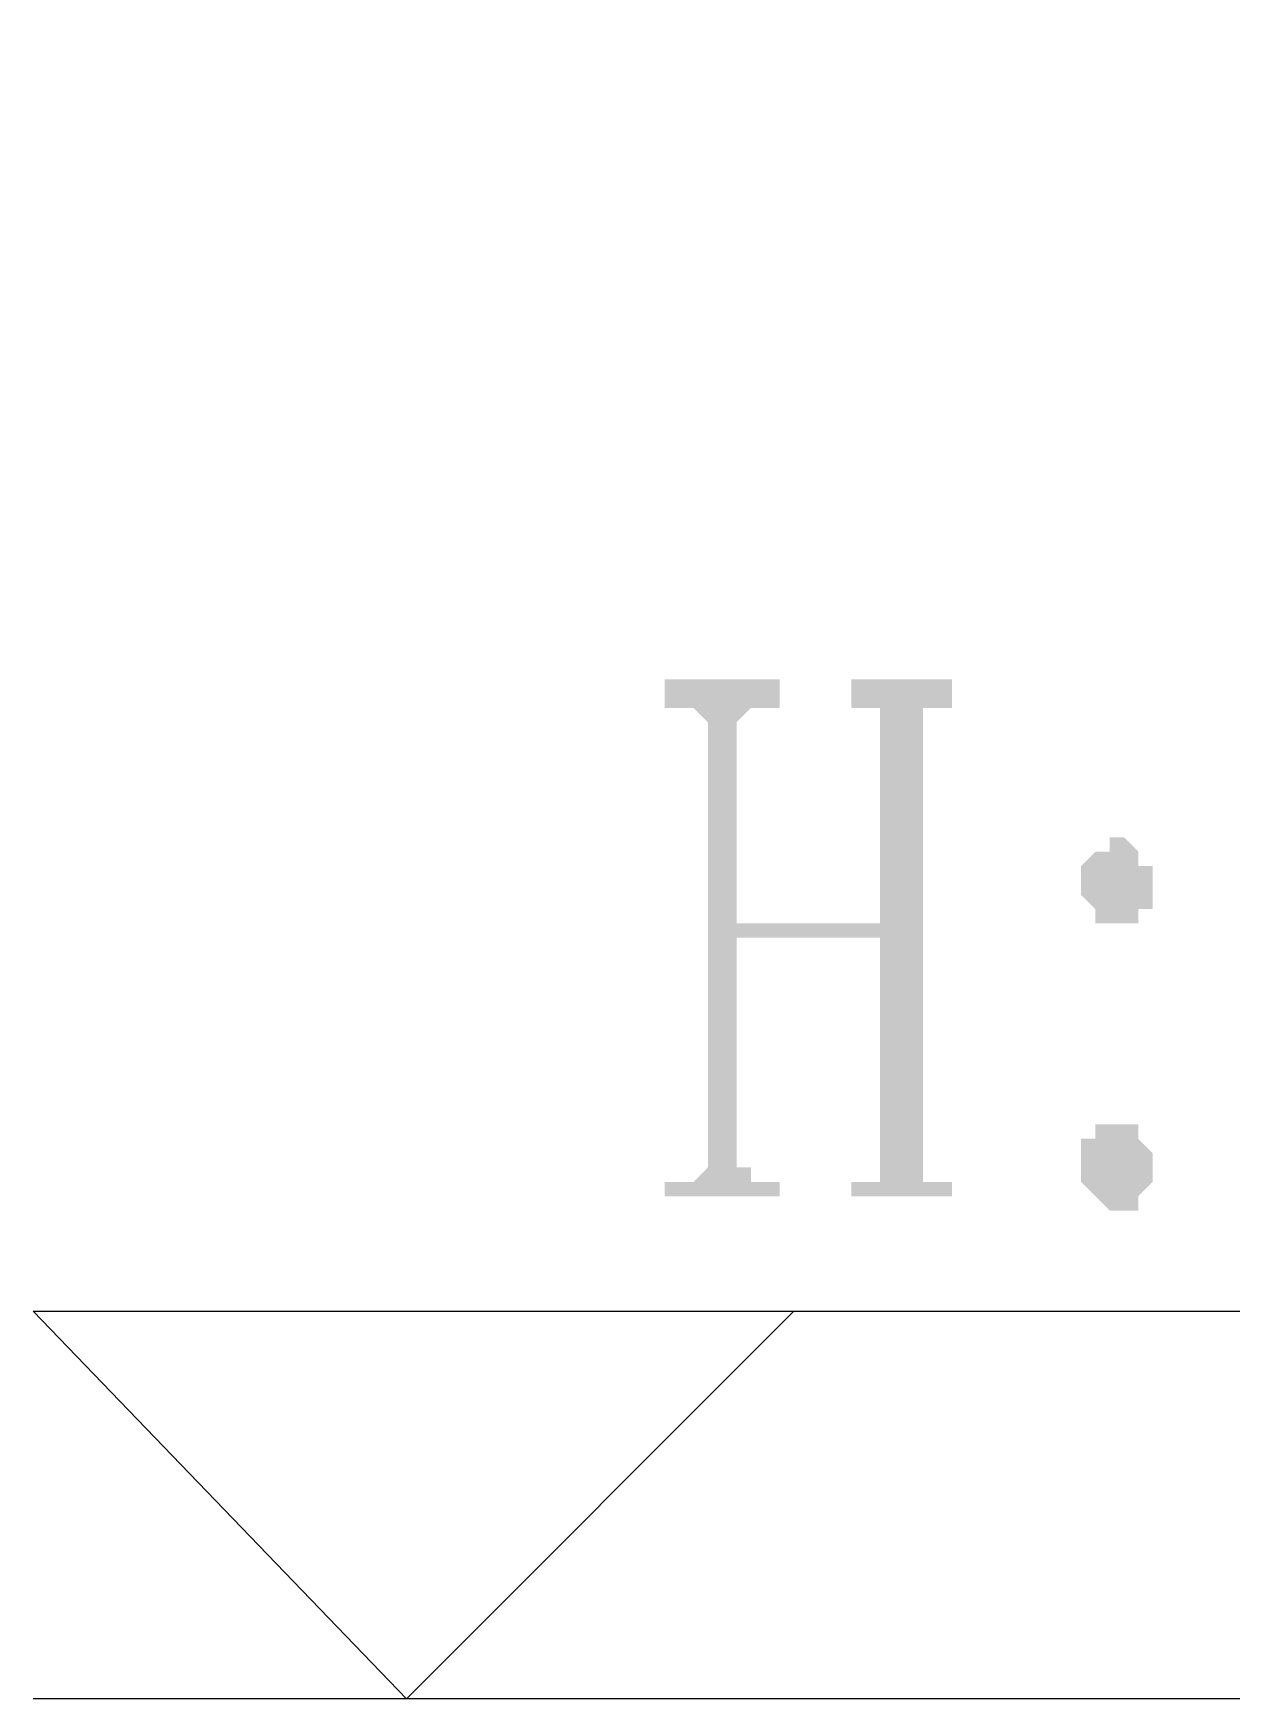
# Model space of a CAD drawing. Header units: inches. Extents: x 11 to 286, y 6 to 196.
# Drawn here: x 108.387 to 111.922, y 85.273 to 90.184 of the extents above; entities that cross this region are included whole.
import ezdxf

# ---------------------------------------------------------------- set-up
doc = ezdxf.new("R2010")
doc.units = ezdxf.units.IN
doc.header["$MEASUREMENT"] = 0
doc.layers.add('PDF_几何图形', color=7, linetype='Continuous')
doc.layers.add('PDF_实体填充', color=7, linetype='Continuous', true_color=0xffffff)

msp = doc.modelspace()

# ---------------------------------------------------------------- hatches: boundary and pattern name
at = {"layer": 'PDF_实体填充', "transparency": 33554559}
msp.add_hatch(color=7, dxfattribs=at).paths.add_polyline_path([(111.0121, 86.8821), (111.0121, 86.8398), (111.0121, 86.7974), (111.0544, 86.7974), (111.0968, 86.7974), (111.0968, 86.7551), (110.8004, 86.7551), (110.8004, 86.7974), (110.8428, 86.7974), (110.8851, 86.7974), (110.8851, 86.8398), (110.8851, 86.8821), (110.8851, 87.5171), (110.4618, 87.5171), (110.4618, 86.8821), (110.4618, 86.8398), (110.5041, 86.8398), (110.5041, 86.7974), (110.5464, 86.7974), (110.5888, 86.7974), (110.5888, 86.7551), (110.2501, 86.7551), (110.2501, 86.7974), (110.2924, 86.7974), (110.3348, 86.7974), (110.3771, 86.8398), (110.3771, 86.8821), (110.3771, 88.1521), (110.3348, 88.1944), (110.2924, 88.1944), (110.2501, 88.1944), (110.2501, 88.2791), (110.5888, 88.2791), (110.5888, 88.1944), (110.5464, 88.1944), (110.5041, 88.1944), (110.4618, 88.1521), (110.4618, 87.5594), (110.8851, 87.5594), (110.8851, 88.1521), (110.8851, 88.1944), (110.8428, 88.1944), (110.8004, 88.1944), (110.8004, 88.2791), (111.0968, 88.2791), (111.0968, 88.1944), (111.0544, 88.1944), (111.0121, 88.1944), (111.0121, 88.1521)], flags=0)
h = msp.add_hatch(color=7, dxfattribs=at)
h.paths.add_polyline_path([(111.6894, 87.6864), (111.6894, 87.6441), (111.6894, 87.6441), (111.6894, 87.6018), (111.6471, 87.6018), (111.6471, 87.6018), (111.6471, 87.5594), (111.6471, 87.5594), (111.6048, 87.5594), (111.6048, 87.5594), (111.6048, 87.5594), (111.5624, 87.5594), (111.5624, 87.5594), (111.5201, 87.5594), (111.5201, 87.6018), (111.5201, 87.6018), (111.5201, 87.6018), (111.4778, 87.6441), (111.4778, 87.6441), (111.4778, 87.6864), (111.4778, 87.6864), (111.4778, 87.6864), (111.4778, 87.7288), (111.4778, 87.7288), (111.5201, 87.7711), (111.5201, 87.7711), (111.5201, 87.7711), (111.5624, 87.7711), (111.5624, 87.8134), (111.5624, 87.8134), (111.6048, 87.8134), (111.6048, 87.8134), (111.6048, 87.8134), (111.6471, 87.7711), (111.6471, 87.7711), (111.6471, 87.7711), (111.6471, 87.7288), (111.6894, 87.7288), (111.6894, 87.7288), (111.6894, 87.6864), (111.6894, 87.6864), (111.6894, 87.6864)], flags=0)
h.paths.add_polyline_path([(111.6894, 86.8398), (111.6894, 86.8398), (111.6894, 86.7974), (111.6894, 86.7974), (111.6471, 86.7551), (111.6471, 86.7551), (111.6471, 86.7551), (111.6471, 86.7128), (111.6048, 86.7128), (111.6048, 86.7128), (111.6048, 86.7128), (111.5624, 86.7128), (111.5624, 86.7128), (111.5201, 86.7551), (111.5201, 86.7551), (111.5201, 86.7551), (111.5201, 86.7551), (111.4778, 86.7974), (111.4778, 86.7974), (111.4778, 86.8398), (111.4778, 86.8398), (111.4778, 86.8821), (111.4778, 86.8821), (111.4778, 86.9244), (111.5201, 86.9244), (111.5201, 86.9244), (111.5201, 86.9668), (111.5624, 86.9668), (111.5624, 86.9668), (111.5624, 86.9668), (111.6048, 86.9668), (111.6048, 86.9668), (111.6048, 86.9668), (111.6471, 86.9668), (111.6471, 86.9244), (111.6471, 86.9244), (111.6471, 86.9244), (111.6894, 86.8821), (111.6894, 86.8821), (111.6894, 86.8398), (111.6894, 86.8398), (111.6894, 86.8398), (111.6894, 86.8398)], flags=0)

# ---------------------------------------------------------------- linework, layer by layer
at = {"layer": 'PDF_几何图形'}
for points in [[(122.3574, 92.4278), (121.0028, 85.2734), (108.3874, 85.2734)], [(110.6311, 86.4164), (109.4881, 85.2734), (108.3874, 86.4164), (117.8278, 86.4164)]]:
    msp.add_lwpolyline(points, dxfattribs=at)

doc.saveas('drawing.dxf')
